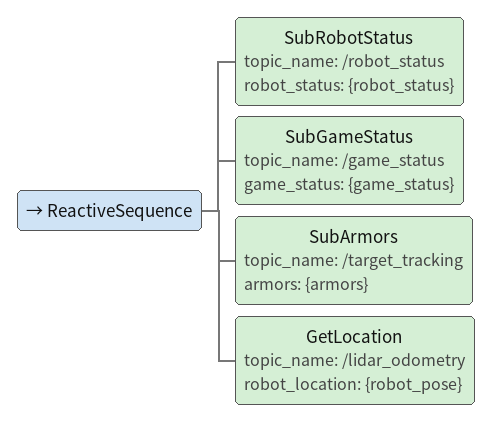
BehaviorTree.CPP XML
<ReactiveSequence>
  <SubRobotStatus topic_name="/robot_status" robot_status="{robot_status}"/>
  <SubGameStatus topic_name="/game_status" game_status="{game_status}"/>
  <SubArmors topic_name="/target_tracking" armors="{armors}"/>
  <GetLocation topic_name="/lidar_odometry" robot_location="{robot_pose}"/>
</ReactiveSequence>
